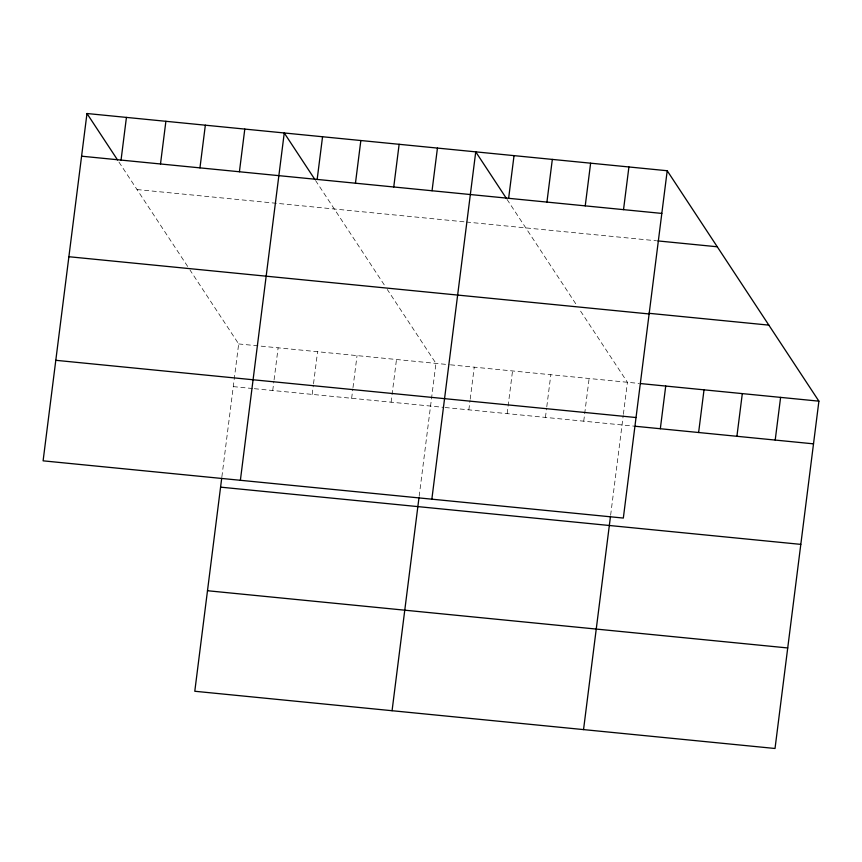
<?xml version="1.0" encoding="UTF-8"?>
<svg xmlns="http://www.w3.org/2000/svg" width="862" height="862" viewBox="0 0 862 862"><rect width="100%" height="100%" fill="white"/><g stroke="black" fill="none" stroke-linecap="round" stroke-linejoin="round"><path stroke-width="0.65" stroke-dasharray="4.31 3.23" d="M221.879 476.837L238.666 343.938L189.996 270.011M272.726 390.508L273.911 381.166M274.084 379.84L278.124 347.828M312.184 394.397L313.369 385.066M313.531 383.73L317.582 351.718M351.642 398.287L352.817 388.956M352.989 387.62L357.03 355.607M391.1 402.177L396.488 359.497M419.158 496.296L435.946 363.387L387.275 289.46M468.853 409.849L470.027 400.518M470.199 399.181L474.24 367.169M507.147 413.631L512.534 370.94M545.441 417.402L546.616 408.071M546.788 406.735L550.829 374.722M583.736 421.184L589.123 378.504M610.63 515.185L623.215 415.624M623.377 414.288L627.428 382.275L579.447 309.404M137.036 189.554L465.049 221.9M466.364 222.03L656.521 240.789M238.666 343.938L449.156 364.691M450.47 364.82L639.313 383.45M233.279 386.618L253.008 388.557M254.322 388.687L443.758 407.37M445.083 407.51L633.915 426.13M507.018 199.381L576.624 305.116M315.546 180.492L385.152 286.238M118.956 162.088L187.873 266.778"/><path stroke-width="1.29" d="M86.976 113.515L43.1 460.836L623.334 518.062L667.21 170.741L86.976 113.515L117.566 159.976M121.046 160.084L126.434 117.404M160.494 163.974L165.892 121.294M199.952 167.874L205.35 125.184M239.41 171.764L244.797 129.074M221.717 478.13L194.79 691.259L775.024 748.485L818.9 401.164L667.21 170.741M240.379 480.296L284.255 132.974L314.845 179.436M317.162 179.425L322.55 136.746M355.456 183.207L360.844 140.528M393.751 186.979L399.138 144.299M432.045 190.761L437.443 148.081M392.07 710.719L418.997 497.579M431.851 499.184L475.738 151.852L506.328 198.325M508.634 198.314L514.032 155.634M546.928 202.096L552.327 159.405M585.233 205.867L590.621 163.187M623.528 209.649L628.915 166.959M583.542 729.608L610.468 516.467M660.324 428.737L665.723 386.057M698.619 432.508L704.017 389.829M736.913 436.291L742.311 393.611M775.207 440.062L780.606 397.382M81.588 156.194L661.822 213.42M657.846 240.918L717.27 246.78M648.677 313.272L768.839 325.125M68.885 256.725L649.118 313.951M640.628 383.579L818.9 401.164M55.804 360.305L636.037 417.531M635.24 426.259L813.512 443.844M220.575 487.149L800.809 544.375M207.494 590.729L787.728 647.955"/></g></svg>
